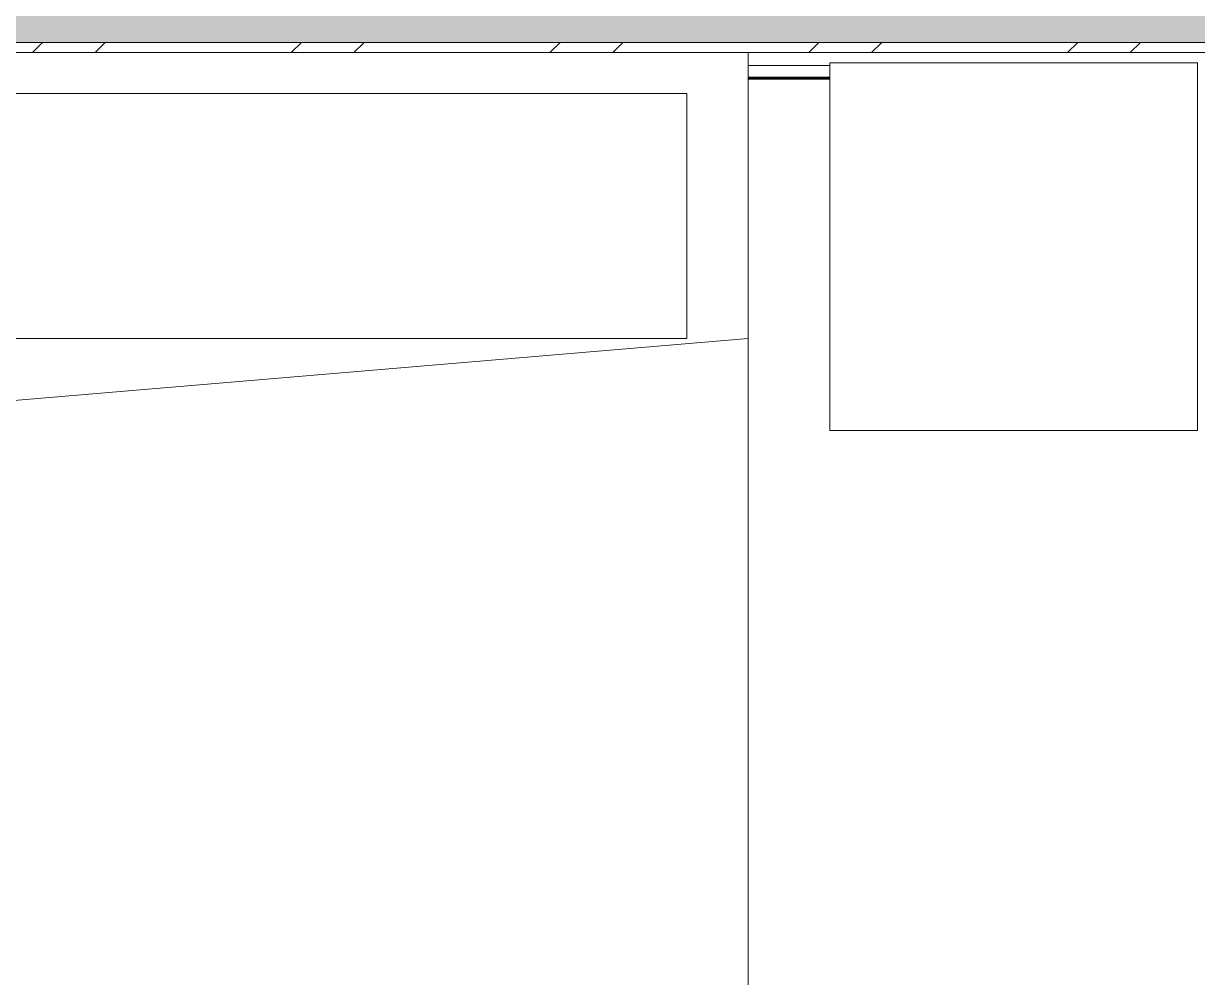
# Model space of a CAD drawing. Header units: inches. Extents: x -4169 to -1846, y 9706 to 12377.
# Drawn here: x -3745.4 to -3687.9, y 10300.3 to 10347 of the extents above; entities that cross this region are included whole.
import ezdxf

# ---------------------------------------------------------------- set-up
doc = ezdxf.new("R2010")
doc.units = ezdxf.units.IN
doc.header["$MEASUREMENT"] = 0
for name, color, linetype, lineweight in [('0-1', 7, 'Continuous', 5), ('0-2', 50, 'Continuous', 18), ('A-WALL', 113, 'Continuous', 18), ('A-WALL-PATT-4', 111, 'Continuous', 9), ('I-FURN-1', 250, 'Continuous', 9), ('I-WALL-3', 2, 'Continuous', 60)]:
    doc.layers.add(name, color=color, linetype=linetype, lineweight=lineweight)
pattern_1 = [(0, (0, 0), (20.48, 5.12), [0.845, -14.515, 0.845, -14.515, -81.92]), (0, (0, 0), (20.48, 5.12), [-30.72, 0.845, -29.875, 0.845, -14.515, -35.84]), (0, (0, 0), (20.48, 5.12), [-76.8, 0.845, -9.395, 0.845, -24.755]), (120, (7.68, 2.56), (-14.67405, 15.1762003), [0.845, -14.515, 0.845, -14.515, -81.92]), (120, (7.68, 2.56), (-14.67405, 15.1762003), [-30.72, 0.845, -29.875, 0.845, -14.515, -35.84]), (120, (7.68, 2.56), (-14.67405, 15.1762003), [-76.8, 0.845, -9.395, 0.845, -24.755]), (240, (10.24, 12.8), (-5.80595, -20.2962003), [0.845, -14.515, 0.845, -14.515, -81.92]), (240, (10.24, 12.8), (-5.80595, -20.2962003), [-30.72, 0.845, -29.875, 0.845, -14.515, -35.84]), (240, (10.24, 12.8), (-5.80595, -20.2962003), [-76.8, 0.845, -9.395, 0.845, -24.755])]

# ---------------------------------------------------------------- blocks, each defined once
blk = doc.blocks.new('Bed-Standard - King 78_ x 80_-1242963-ENLARGED RCP - 3RD FLOOR PLAN')
at = {"layer": 'I-FURN-1'}
for p, q in [((49.689, 38.205), (-28.311, 38.205)), ((49.689, -41.795), (49.689, 38.205)), ((-25.311, 36.205), (46.689, 36.205)), ((46.689, 36.205), (46.689, 24.205)), ((49.689, 24.205), (-28.311, 17.625)), ((-25.311, 24.205), (46.689, 24.205))]:
    blk.add_line(p, q, dxfattribs=at)
blk = doc.blocks.new('Table-Night Stand - 18_ x 18_ x 24_-1352623-ENLARGED RCP - 3RD FLOOR PLAN')
at = {"layer": 'I-FURN-1'}
for p, q in [((18.147, 18), (0.147, 18)), ((0.147, 18), (0.147, 0)), ((18.147, 0), (18.147, 18)), ((0.147, 0), (18.147, 0))]:
    blk.add_line(p, q, dxfattribs=at)
blk = doc.blocks.new('CTR - 1st Phase - Unit Layouts_rvt-1-ENLARGED RCP - 3RD FLOOR PLAN')
at = {"layer": '0-2'}
for name, p in [('Bed-Standard - King 78_ x 80_-1242963-ENLARGED RCP - 3RD FLOOR PLAN', (-3759.595, 10307.384)), ('Table-Night Stand - 18_ x 18_ x 24_-1352623-ENLARGED RCP - 3RD FLOOR PLAN', (-3706.053, 10327.089))]:
    blk.add_blockref(name, p, dxfattribs=at)

msp = doc.modelspace()

# ---------------------------------------------------------------- hatches: boundary and pattern name
at = {"layer": 'A-WALL-PATT-4'}
h = msp.add_hatch(dxfattribs=at)
h.set_pattern_fill('FP_2', color=256, style=0, pattern_type=2)
h.set_pattern_definition([(161.57, (0.32, 0.32), (-2.560496185, -0.000537386), [0, -18.214, 2.022, 0]), (18.43, (-0.32, 0.32), (-2.560496185, 0.000537386), [0, -18.214, 2.022, 0]), (108.43, (0.32, 0.32), (1.27922091, -6.400876726), [6.07, -14.166]), (71.57, (-0.32, 0.32), (1.27922091, 6.400876726), [6.07, -14.166])])
h.paths.add_polyline_path([(-3852.474, 10346.089), (-3501.424, 10346.089), (-3501.424, 10351.339), (-3504.674, 10351.339), (-3504.674, 10351.589), (-3852.474, 10351.589), (-3852.474, 10349.671)], flags=0)
h = msp.add_hatch(dxfattribs=at)
h.set_pattern_fill('FP_35', color=256, style=0, pattern_type=2)
h.set_pattern_definition([(45, (0, 0), (-6.335677, 6.335677), []), (45, (0, 9.6), (-6.335677, 6.335677), [])])
h.paths.add_polyline_path([(-3789.838, 10345.589), (-3665.204, 10345.589), (-3665.204, 10345.839), (-3661.704, 10345.839), (-3661.704, 10345.589), (-3530.627, 10345.589), (-3530.627, 10345.819), (-3525.127, 10345.823), (-3525.127, 10345.589), (-3501.424, 10345.589), (-3501.424, 10346.089), (-3852.474, 10346.089), (-3852.466, 10345.589), (-3801.844, 10345.589)], flags=0)
h = msp.add_hatch(dxfattribs=at)
h.set_pattern_fill('FP_1', color=256, style=0, pattern_type=2)
h.set_pattern_definition(pattern_1)
h.paths.add_polyline_path([(-3852.474, 10344.964), (-3835.61, 10344.964), (-3807.838, 10344.964), (-3807.838, 10345.089), (-3789.838, 10345.089), (-3789.838, 10344.964), (-3787.906, 10344.964), (-3787.906, 10345.589), (-3852.474, 10345.589)], flags=0)
h.paths.add_polyline_path([(-3501.424, 10344.964), (-3501.424, 10345.589), (-3661.704, 10345.589), (-3661.704, 10345.386), (-3665.179, 10345.389), (-3665.162, 10345.098), (-3661.704, 10345.1), (-3661.704, 10344.964), (-3530.627, 10344.964), (-3530.627, 10345.194), (-3525.127, 10345.198), (-3525.127, 10344.964), (-3503.674, 10344.964)], flags=0)
h.paths.add_polyline_path([(-3665.204, 10344.964), (-3665.204, 10345.589), (-3709.906, 10345.589), (-3709.906, 10344.964), (-3705.906, 10344.964), (-3705.906, 10345.089), (-3687.906, 10345.082), (-3687.906, 10344.964), (-3666.78, 10344.964)], flags=0)
h = msp.add_hatch(dxfattribs=at)
h.set_pattern_fill('FP_1', color=256, style=0, pattern_type=2)
h.set_pattern_definition(pattern_1)
h.paths.add_polyline_path([(-3531.716, 10344.339), (-3501.424, 10344.339), (-3501.424, 10344.964), (-3665.155, 10344.964), (-3665.12, 10344.339), (-3661.079, 10344.339), (-3661.079, 10344.589), (-3565.252, 10344.589), (-3565.252, 10344.339), (-3557.228, 10344.339), (-3557.228, 10344.889), (-3537.276, 10344.889), (-3537.276, 10344.339)], flags=0)
h.paths.add_polyline_path([(-3851.849, 10344.339), (-3807.838, 10344.339), (-3807.838, 10344.964), (-3852.474, 10344.964), (-3852.464, 10344.339)], flags=0)
h.paths.add_polyline_path([(-3789.838, 10344.339), (-3787.906, 10344.339), (-3787.906, 10344.964), (-3789.838, 10344.964)], flags=0)
h.paths.add_polyline_path([(-3687.906, 10344.339), (-3665.204, 10344.339), (-3665.204, 10344.964), (-3687.906, 10344.964)], flags=0)
h.paths.add_polyline_path([(-3709.906, 10344.339), (-3705.906, 10344.339), (-3705.906, 10344.964), (-3709.906, 10344.964)], flags=0)

# ---------------------------------------------------------------- linework, layer by layer
at = {"layer": 'A-WALL'}
for p, q in [((-3852.474, 10346.089), (-3501.424, 10346.089)), ((-3709.906, 10345.589), (-3501.424, 10345.589)), ((-3709.906, 10344.964), (-3705.906, 10344.964))]:
    msp.add_line(p, q, dxfattribs=at)
at = {"layer": 'I-WALL-3'}
msp.add_line((-3705.906, 10344.339), (-3709.906, 10344.339), dxfattribs=at)

# ---------------------------------------------------------------- block references
at = {"layer": '0-1'}
msp.add_blockref('CTR - 1st Phase - Unit Layouts_rvt-1-ENLARGED RCP - 3RD FLOOR PLAN', (0, 0), dxfattribs=at)

doc.saveas('drawing.dxf')
